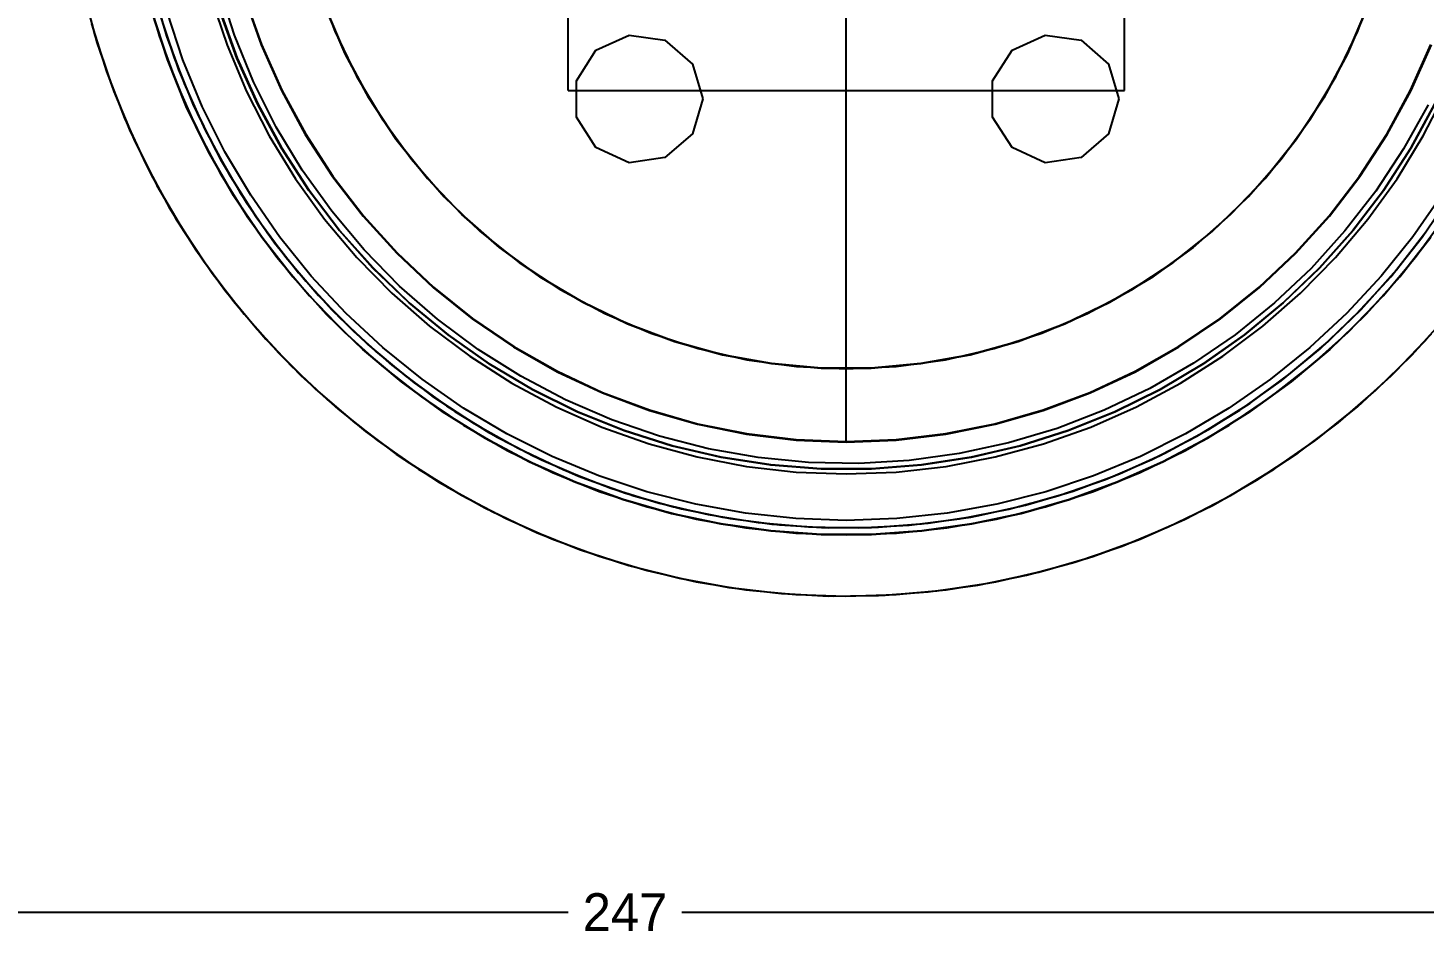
# Model space of a CAD drawing. Header units: millimetres. Extents: x -27 to 709, y -1034 to 466.
# Drawn here: x 76.3 to 186.7, y -27 to 45 of the extents above; entities that cross this region are included whole.
import ezdxf

# ---------------------------------------------------------------- set-up
doc = ezdxf.new("R2010")
doc.units = ezdxf.units.MM
doc.layers.add('DIMENSIONS', color=7, linetype='Continuous')
doc.layers.add('XY_AFT', color=7, linetype='Continuous')
doc.dimstyles.get("Standard").update_dxf_attribs({"dimtxt": 2.5, "dimasz": 2.5, "dimexe": 1.25, "dimexo": 0.625, "dimtad": 1, "dimcen": 2.5, "dimazin": 3, "dimtfac": 1, "dimtmove": 0, "dimatfit": 3})

# ---------------------------------------------------------------- blocks, each defined once
blk = doc.blocks.new('_CLOSEDFILLED')
at = {"color": 0, "linetype": 'BYBLOCK'}
blk.add_solid([(-1, 0.164), (0, 0), (-1, -0.164)], dxfattribs=at)
blk = doc.blocks.new('*D1')
for p, q in [((0, 0), (0, -25)), ((247, 0), (247, -25)), ((3, -25), (119, -25)), ((128, -25), (244, -25))]:
    blk.add_line(p, q)
at = {"layer": 'Defpoints'}
for p in [(0, 0), (247, 0), (0, -25)]:
    blk.add_point(p, dxfattribs=at)
at = {"layer": 'DIMENSIONS', "xscale": 3, "yscale": 3, "rotation": 180}
blk.add_blockref('_CLOSEDFILLED', (0, -25), dxfattribs=at)
at = {"layer": 'DIMENSIONS', "xscale": 3, "yscale": 3}
blk.add_blockref('_CLOSEDFILLED', (247, -25), dxfattribs=at)
at = {"layer": 'DIMENSIONS', "insert": (123.5, -25), "char_height": 3, "attachment_point": 5}
blk.add_mtext('247', dxfattribs=at)

msp = doc.modelspace()

# ---------------------------------------------------------------- linework, layer by layer
at = {"layer": 'XY_AFT'}
for points in [[(119, 40), (119, 84)], [(119, 40), (119, 84)], [(163, 40), (163, 84)], [(163, 40), (163, 84)], [(141, 12.2), (141, 12.3535), (141, 12.8131), (141, 13.576), (141, 14.6374), (141, 15.9908), (141, 17.6279), (141, 19.5385), (141, 21.711), (141, 24.1318), (141, 26.7861), (141, 29.6575), (141, 32.7283), (141, 35.9796), (141, 39.3913), (141, 42.9424), (141, 46.611), (141, 50.3744), (141, 54.2096), (141, 58.0927), (141, 62)], [(141, 18), (141, 18.1674), (141, 18.6685), (141, 19.4993), (141, 20.6535), (141, 22.1225), (141, 23.8949), (141, 25.9573), (141, 28.294), (141, 30.8873), (141, 33.7173), (141, 36.7626), (141, 40), (141, 43.4048), (141, 46.9511), (141, 50.612), (141, 54.3595), (141, 58.1651), (141, 62)], [(80.5537, 48.2071), (81.5613, 44.3635), (82.8131, 40.5925), (84.3038, 36.9093), (86.0274, 33.3292), (87.9768, 29.8668), (90.144, 26.5364), (92.52, 23.3517), (95.0951, 20.3257), (97.8588, 17.4709), (100.7997, 14.799), (103.9057, 12.3209), (107.164, 10.0469), (110.5614, 7.9862), (114.0837, 6.1474), (117.7166, 4.538), (121.4451, 3.1646), (125.2539, 2.0328), (129.1274, 1.1474), (133.0496, 0.5119), (137.0045, 0.1289), (140.9759, 0), (144.9473, 0.1258), (148.9025, 0.5057), (152.8252, 1.1382), (156.6994, 2.0206), (160.5091, 3.1494), (164.2387, 4.5199), (167.8728, 6.1265), (171.3966, 7.9625), (174.7955, 10.0205), (178.0556, 12.292), (181.1635, 14.7677), (184.1065, 17.4373), (186.8724, 20.29)], [(80.5537, 48.2071), (81.5613, 44.3635), (82.8131, 40.5925), (84.3038, 36.9093), (86.0274, 33.3292), (87.9768, 29.8668), (90.144, 26.5364), (92.52, 23.3517), (95.0951, 20.3257), (97.8588, 17.4709), (100.7997, 14.799), (103.9057, 12.3209), (107.164, 10.0469), (110.5614, 7.9862), (114.0837, 6.1474), (117.7166, 4.538), (121.4451, 3.1646), (125.2539, 2.0328), (129.1274, 1.1474), (133.0496, 0.5119), (137.0045, 0.1289), (140.9759, 0), (144.9473, 0.1258), (148.9025, 0.5057), (152.8252, 1.1382), (156.6994, 2.0206), (160.5091, 3.1494), (164.2387, 4.5199), (167.8728, 6.1265), (171.3966, 7.9625), (174.7955, 10.0205), (178.0556, 12.292), (181.1635, 14.7677), (184.1065, 17.4373), (186.8724, 20.29)], [(80.6538, 47.7757), (81.7258, 43.8185), (83.057, 39.9408), (84.6416, 36.1595), (86.4726, 32.4913), (88.5421, 28.952), (90.8409, 25.5573), (93.3591, 22.322), (96.0856, 19.2601), (99.0085, 16.3851), (102.1151, 13.7096), (105.3916, 11.2453), (108.8239, 9.0029), (112.3968, 6.9922), (116.0949, 5.2221), (119.9018, 3.7002), (123.801, 2.4333), (127.7754, 1.4268), (131.8077, 0.6852), (135.8801, 0.2118), (139.9749, 0.0085), (144.0742, 0.0763), (148.16, 0.4148), (152.2146, 1.0227), (156.2201, 1.8972), (160.1591, 3.0345), (164.0142, 4.4296), (167.7688, 6.0765), (171.4063, 7.968), (174.9108, 10.0957), (178.267, 12.4503), (181.4603, 15.0217), (184.4767, 17.7984), (187.3029, 20.7685)], [(80.6538, 47.7757), (81.7258, 43.8185), (83.057, 39.9408), (84.6416, 36.1595), (86.4726, 32.4913), (88.5421, 28.952), (90.8409, 25.5573), (93.3591, 22.322), (96.0856, 19.2601), (99.0085, 16.3851), (102.1151, 13.7096), (105.3916, 11.2453), (108.8239, 9.0029), (112.3968, 6.9922), (116.0949, 5.2221), (119.9018, 3.7002), (123.801, 2.4333), (127.7754, 1.4268), (131.8077, 0.6852), (135.8801, 0.2118), (139.9749, 0.0085), (144.0742, 0.0763), (148.16, 0.4148), (152.2146, 1.0227), (156.2201, 1.8972), (160.1591, 3.0345), (164.0142, 4.4296), (167.7688, 6.0765), (171.4063, 7.968), (174.9108, 10.0957), (178.267, 12.4503), (181.4603, 15.0217), (184.4767, 17.7984), (187.3029, 20.7685)], [(80.6538, 47.7757), (81.7258, 43.8185), (83.057, 39.9408), (84.6416, 36.1595), (86.4726, 32.4913), (88.5421, 28.952), (90.8409, 25.5573), (93.3591, 22.322), (96.0856, 19.2601), (99.0085, 16.3851), (102.1151, 13.7096), (105.3916, 11.2453), (108.8239, 9.0029), (112.3968, 6.9922), (116.0949, 5.2221), (119.9018, 3.7002), (123.801, 2.4333), (127.7754, 1.4268), (131.8077, 0.6852), (135.8801, 0.2118), (139.9749, 0.0085), (144.0742, 0.0763), (148.16, 0.4148), (152.2146, 1.0227), (156.2201, 1.8972), (160.1591, 3.0345), (164.0142, 4.4296), (167.7688, 6.0765), (171.4063, 7.968), (174.9108, 10.0957), (178.267, 12.4503), (181.4603, 15.0217), (184.4767, 17.7984), (187.3029, 20.7685)], [(85.5476, 48.1742), (86.6471, 44.3397), (88.0114, 40.5912), (89.6339, 36.9471), (91.5066, 33.425), (93.6205, 30.0421), (95.9652, 26.8149), (98.5293, 23.7592), (101.3003, 20.8897), (104.2647, 18.2206), (107.4081, 15.7647), (110.7151, 13.5341), (114.1697, 11.5395), (117.755, 9.7909), (121.4535, 8.2966), (125.2473, 7.0639), (129.1178, 6.0989), (133.0463, 5.4062), (137.0134, 4.9892), (141, 4.85)], [(85.5476, 48.1742), (86.6471, 44.3397), (88.0114, 40.5912), (89.6339, 36.9471), (91.5066, 33.425), (93.6205, 30.0421), (95.9652, 26.8149), (98.5293, 23.7592), (101.3003, 20.8897), (104.2647, 18.2206), (107.4081, 15.7647), (110.7151, 13.5341), (114.1697, 11.5395), (117.755, 9.7909), (121.4535, 8.2966), (125.2473, 7.0639), (129.1178, 6.0989), (133.0463, 5.4062), (137.0134, 4.9892), (141, 4.85)], [(86.1191, 48.1565), (87.2323, 44.3197), (88.6134, 40.5711), (90.2554, 36.9291), (92.1503, 33.4121), (94.2885, 30.0375), (96.6595, 26.8222), (99.2514, 23.7821), (102.0512, 20.9324), (105.0451, 18.2872), (108.2181, 15.8599), (111.5544, 13.6624), (115.0375, 11.7058), (118.6498, 9.9997), (122.3736, 8.5527), (126.1901, 7.3719), (130.0804, 6.4633), (134.0251, 5.8314), (138.0045, 5.4793), (141.9989, 5.4088), (145.9883, 5.6202), (149.9528, 6.1126), (153.8728, 6.8833), (157.7286, 7.9286), (161.5011, 9.2433), (165.1714, 10.8209), (168.7213, 12.6534), (172.1331, 14.7317), (175.3898, 17.0456), (178.4752, 19.5834), (181.3739, 22.3325), (184.0714, 25.2792), (186.5544, 28.4089), (188.8104, 31.7059)], [(86.1191, 48.1565), (87.2323, 44.3197), (88.6134, 40.5711), (90.2554, 36.9291), (92.1503, 33.4121), (94.2885, 30.0375), (96.6595, 26.8222), (99.2514, 23.7821), (102.0512, 20.9324), (105.0451, 18.2872), (108.2181, 15.8599), (111.5544, 13.6624), (115.0375, 11.7058), (118.6498, 9.9997), (122.3736, 8.5527), (126.1901, 7.3719), (130.0804, 6.4633), (134.0251, 5.8314), (138.0045, 5.4793), (141.9989, 5.4088), (145.9883, 5.6202), (149.9528, 6.1126), (153.8728, 6.8833), (157.7286, 7.9286), (161.5011, 9.2433), (165.1714, 10.8209), (168.7213, 12.6534), (172.1331, 14.7317), (175.3898, 17.0456), (178.4752, 19.5834), (181.3739, 22.3325), (184.0714, 25.2792), (186.5544, 28.4089), (188.8104, 31.7059)], [(86.1191, 48.1565), (87.2323, 44.3197), (88.6134, 40.5711), (90.2554, 36.9291), (92.1503, 33.4121), (94.2885, 30.0375), (96.6595, 26.8222), (99.2514, 23.7821), (102.0512, 20.9324), (105.0451, 18.2872), (108.2181, 15.8599), (111.5544, 13.6624), (115.0375, 11.7058), (118.6498, 9.9997), (122.3736, 8.5527), (126.1901, 7.3719), (130.0804, 6.4633), (134.0251, 5.8314), (138.0045, 5.4793), (141.9989, 5.4088), (145.9883, 5.6202), (149.9528, 6.1126), (153.8728, 6.8833), (157.7286, 7.9286), (161.5011, 9.2433), (165.1714, 10.8209), (168.7213, 12.6534), (172.1331, 14.7317), (175.3898, 17.0456), (178.4752, 19.5834), (181.3739, 22.3325), (184.0714, 25.2792), (186.5544, 28.4089), (188.8104, 31.7059)], [(86.1191, 48.1565), (87.2323, 44.3197), (88.6134, 40.5711), (90.2554, 36.9291), (92.1503, 33.4121), (94.2885, 30.0375), (96.6595, 26.8222), (99.2514, 23.7821), (102.0512, 20.9324), (105.0451, 18.2872), (108.2181, 15.8599), (111.5544, 13.6624), (115.0375, 11.7058), (118.6498, 9.9997), (122.3736, 8.5527), (126.1901, 7.3719), (130.0804, 6.4633), (134.0251, 5.8314), (138.0045, 5.4793), (141.9989, 5.4088), (145.9883, 5.6202), (149.9528, 6.1126), (153.8728, 6.8833), (157.7286, 7.9286), (161.5011, 9.2433), (165.1714, 10.8209), (168.7213, 12.6534), (172.1331, 14.7317), (175.3898, 17.0456), (178.4752, 19.5834), (181.3739, 22.3325), (184.0714, 25.2792), (186.5544, 28.4089), (188.8104, 31.7059)], [(187.0221, 38.8868), (185.0926, 35.39), (182.8979, 32.0532), (180.4513, 28.8964), (177.7674, 25.9388), (174.8624, 23.1981), (171.7537, 20.6907), (168.46, 18.4317), (165.0012, 16.4348), (161.3981, 14.7119), (157.6723, 13.2734), (153.8462, 12.1279), (149.9429, 11.2824), (145.9858, 10.7419), (141.9987, 10.5097), (138.0055, 10.5871), (134.0304, 10.9738), (130.0973, 11.6673), (126.2296, 12.6635), (122.4508, 13.9565), (118.7836, 15.5384), (115.25, 17.3997), (111.8712, 19.5292), (108.6677, 21.9142), (105.6586, 24.5403), (102.862, 27.3916), (100.2948, 30.4511), (97.9724, 33.7003), (95.9088, 37.1197), (94.1163, 40.6887), (92.6058, 44.386), (91.3864, 48.1891)], [(187.0221, 38.8868), (185.0926, 35.39), (182.8979, 32.0532), (180.4513, 28.8964), (177.7674, 25.9388), (174.8624, 23.1981), (171.7537, 20.6907), (168.46, 18.4317), (165.0012, 16.4348), (161.3981, 14.7119), (157.6723, 13.2734), (153.8462, 12.1279), (149.9429, 11.2824), (145.9858, 10.7419), (141.9987, 10.5097), (138.0055, 10.5871), (134.0304, 10.9738), (130.0973, 11.6673), (126.2296, 12.6635), (122.4508, 13.9565), (118.7836, 15.5384), (115.25, 17.3997), (111.8712, 19.5292), (108.6677, 21.9142), (105.6586, 24.5403), (102.862, 27.3916), (100.2948, 30.4511), (97.9724, 33.7003), (95.9088, 37.1197), (94.1163, 40.6887), (92.6058, 44.386), (91.3864, 48.1891)], [(99.1535, 48.4033), (100.5408, 44.7069), (102.2538, 41.1498), (104.2788, 37.7605), (106.5994, 34.5664), (109.197, 31.5932), (112.0507, 28.8649), (115.1374, 26.4033), (118.4324, 24.2283), (121.9091, 22.3574), (125.5395, 20.8057), (129.2944, 19.5856), (133.1435, 18.7071), (137.0559, 18.1771), (141, 18)], [(141, 18), (144.9441, 18.1771), (148.8565, 18.7071), (152.7056, 19.5856), (156.4605, 20.8057), (160.0909, 22.3574), (163.5676, 24.2283), (166.8626, 26.4033), (169.9493, 28.8649), (172.803, 31.5932), (175.4006, 34.5664), (177.7212, 37.7605), (179.7462, 41.1498), (181.4592, 44.7069), (182.8465, 48.4033)], [(90.7663, 47.3439), (92.0186, 43.5867), (93.5514, 39.9351), (95.3561, 36.4098), (97.4221, 33.0311), (99.7378, 29.8183), (102.2899, 26.7899), (105.0636, 23.9631), (108.0432, 21.3542), (111.2116, 18.9782), (114.5506, 16.8485), (118.0411, 14.9775), (121.6631, 13.3758), (125.3959, 12.0526), (129.218, 11.0156), (133.1077, 10.2705), (137.0425, 9.8218), (141, 9.6719)], [(90.7663, 47.3439), (92.0186, 43.5867), (93.5514, 39.9351), (95.3561, 36.4098), (97.4221, 33.0311), (99.7378, 29.8183), (102.2899, 26.7899), (105.0636, 23.9631), (108.0432, 21.3542), (111.2116, 18.9782), (114.5506, 16.8485), (118.0411, 14.9775), (121.6631, 13.3758), (125.3959, 12.0526), (129.218, 11.0156), (133.1077, 10.2705), (137.0425, 9.8218), (141, 9.6719)], [(90.7663, 47.3439), (92.0186, 43.5867), (93.5514, 39.9351), (95.3561, 36.4098), (97.4221, 33.0311), (99.7378, 29.8183), (102.2899, 26.7899), (105.0636, 23.9631), (108.0432, 21.3542), (111.2116, 18.9782), (114.5506, 16.8485), (118.0411, 14.9775), (121.6631, 13.3758), (125.3959, 12.0526), (129.218, 11.0156), (133.1077, 10.2705), (137.0425, 9.8218), (141, 9.6719)], [(90.7663, 47.3439), (92.0186, 43.5867), (93.5514, 39.9351), (95.3561, 36.4098), (97.4221, 33.0311), (99.7378, 29.8183), (102.2899, 26.7899), (105.0636, 23.9631), (108.0432, 21.3542), (111.2116, 18.9782), (114.5506, 16.8485), (118.0411, 14.9775), (121.6631, 13.3758), (125.3959, 12.0526), (129.218, 11.0156), (133.1077, 10.2705), (137.0425, 9.8218), (141, 9.6719)], [(93.3986, 47.3663), (94.7117, 43.6306), (96.3175, 40.011), (98.2058, 36.5305), (100.3646, 33.211), (102.7804, 30.0735), (105.4377, 27.1379), (108.32, 24.4227), (111.4088, 21.945), (114.6847, 19.7206), (118.127, 17.7635), (121.7139, 16.0861), (125.4227, 14.699), (129.23, 13.6109), (133.1118, 12.8287), (137.0434, 12.3574), (141, 12.2)], [(93.4371, 47.3781), (94.7491, 43.6454), (96.3536, 40.0288), (98.2404, 36.5511), (100.3975, 33.2343), (102.8113, 30.0993), (105.4665, 27.1661), (108.3464, 24.4531), (111.4327, 21.9774), (114.706, 19.7548), (118.1455, 17.7993), (121.7295, 16.1232), (125.4353, 14.7372), (129.2396, 13.65), (133.1182, 12.8685), (137.0466, 12.3976), (141, 12.2403)], [(182.1943, 46.5395), (180.6426, 42.9091), (178.7717, 39.4324), (176.5967, 36.1374), (174.1351, 33.0507), (171.4068, 30.197), (168.4336, 27.5994), (165.2395, 25.2788), (161.8502, 23.2538), (158.2931, 21.5408), (154.5967, 20.1535), (150.7909, 19.1032), (146.9063, 18.3982), (142.9741, 18.0443), (139.0259, 18.0443), (135.0937, 18.3982), (131.2091, 19.1032), (127.4033, 20.1535), (123.7069, 21.5408), (120.1498, 23.2538), (116.7605, 25.2788), (113.5664, 27.5994), (110.5932, 30.197), (107.8649, 33.0507), (105.4033, 36.1374), (103.2283, 39.4324), (101.3574, 42.9091), (99.8057, 46.5395)], [(182.1943, 46.5395), (180.6426, 42.9091), (178.7717, 39.4324), (176.5967, 36.1374), (174.1351, 33.0507), (171.4068, 30.197), (168.4336, 27.5994), (165.2395, 25.2788), (161.8502, 23.2538), (158.2931, 21.5408), (154.5967, 20.1535), (150.7909, 19.1032), (146.9063, 18.3982), (142.9741, 18.0443), (139.0259, 18.0443), (135.0937, 18.3982), (131.2091, 19.1032), (127.4033, 20.1535), (123.7069, 21.5408), (120.1498, 23.2538), (116.7605, 25.2788), (113.5664, 27.5994), (110.5932, 30.197), (107.8649, 33.0507), (105.4033, 36.1374), (103.2283, 39.4324), (101.3574, 42.9091), (99.8057, 46.5395)], [(99.8057, 46.5395), (101.3574, 42.9091), (103.2283, 39.4324), (105.4033, 36.1374), (107.8649, 33.0507), (110.5932, 30.197), (113.5664, 27.5994), (116.7605, 25.2788), (120.1498, 23.2538), (123.7069, 21.5408), (127.4033, 20.1535), (131.2091, 19.1032), (135.0937, 18.3982), (139.0259, 18.0443), (142.9741, 18.0443), (146.9063, 18.3982), (150.7909, 19.1032), (154.5967, 20.1535), (158.2931, 21.5408), (161.8502, 23.2538), (165.2395, 25.2788), (168.4336, 27.5994), (171.4068, 30.197), (174.1351, 33.0507), (176.5967, 36.1374), (178.7717, 39.4324), (180.6426, 42.9091), (182.1943, 46.5395)], [(99.8057, 46.5395), (101.3574, 42.9091), (103.2283, 39.4324), (105.4033, 36.1374), (107.8649, 33.0507), (110.5932, 30.197), (113.5664, 27.5994), (116.7605, 25.2788), (120.1498, 23.2538), (123.7069, 21.5408), (127.4033, 20.1535), (131.2091, 19.1032), (135.0937, 18.3982), (139.0259, 18.0443), (142.9741, 18.0443), (146.9063, 18.3982), (150.7909, 19.1032), (154.5967, 20.1535), (158.2931, 21.5408), (161.8502, 23.2538), (165.2395, 25.2788), (168.4336, 27.5994), (171.4068, 30.197), (174.1351, 33.0507), (176.5967, 36.1374), (178.7717, 39.4324), (180.6426, 42.9091), (182.1943, 46.5395)], [(182.1943, 46.5395), (180.6426, 42.9091), (178.7717, 39.4324), (176.5967, 36.1374), (174.1351, 33.0507), (171.4068, 30.197), (168.4336, 27.5994), (165.2395, 25.2788), (161.8502, 23.2538), (158.2931, 21.5408), (154.5967, 20.1535), (150.7909, 19.1032), (146.9063, 18.3982), (142.9741, 18.0443), (139.0259, 18.0443), (135.0937, 18.3982), (131.2091, 19.1032), (127.4033, 20.1535), (123.7069, 21.5408), (120.1498, 23.2538), (116.7605, 25.2788), (113.5664, 27.5994), (110.5932, 30.197), (107.8649, 33.0507), (105.4033, 36.1374), (103.2283, 39.4324), (101.3574, 42.9091), (99.8057, 46.5395)], [(182.1943, 46.5395), (180.6426, 42.9091), (178.7717, 39.4324), (176.5967, 36.1374), (174.1351, 33.0507), (171.4068, 30.197), (168.4336, 27.5994), (165.2395, 25.2788), (161.8502, 23.2538), (158.2931, 21.5408), (154.5967, 20.1535), (150.7909, 19.1032), (146.9063, 18.3982), (142.9741, 18.0443), (139.0259, 18.0443), (135.0937, 18.3982), (131.2091, 19.1032), (127.4033, 20.1535), (123.7069, 21.5408), (120.1498, 23.2538), (116.7605, 25.2788), (113.5664, 27.5994), (110.5932, 30.197), (107.8649, 33.0507), (105.4033, 36.1374), (103.2283, 39.4324), (101.3574, 42.9091), (99.8057, 46.5395)], [(187.2353, 28.4081), (184.7794, 25.2647), (182.1103, 22.3003), (179.2408, 19.5293), (176.1851, 16.9652), (172.9579, 14.6205), (169.575, 12.5066), (166.0529, 10.6339), (162.4088, 9.0114), (158.6603, 7.6471), (154.8258, 6.5476), (150.924, 5.7182), (146.9738, 5.1631), (142.9945, 4.8848), (139.0055, 4.8848), (135.0262, 5.1631), (131.076, 5.7182), (127.1742, 6.5476), (123.3397, 7.6471), (119.5912, 9.0114), (115.9471, 10.6339), (112.425, 12.5066), (109.0421, 14.6205), (105.8149, 16.9652), (102.7592, 19.5293), (99.8897, 22.3003), (97.2206, 25.2647), (94.7647, 28.4081), (92.5341, 31.7151), (90.5395, 35.1697), (88.7909, 38.755), (87.2966, 42.4535), (86.0639, 46.2473)], [(187.2353, 28.4081), (184.7794, 25.2647), (182.1103, 22.3003), (179.2408, 19.5293), (176.1851, 16.9652), (172.9579, 14.6205), (169.575, 12.5066), (166.0529, 10.6339), (162.4088, 9.0114), (158.6603, 7.6471), (154.8258, 6.5476), (150.924, 5.7182), (146.9738, 5.1631), (142.9945, 4.8848), (139.0055, 4.8848), (135.0262, 5.1631), (131.076, 5.7182), (127.1742, 6.5476), (123.3397, 7.6471), (119.5912, 9.0114), (115.9471, 10.6339), (112.425, 12.5066), (109.0421, 14.6205), (105.8149, 16.9652), (102.7592, 19.5293), (99.8897, 22.3003), (97.2206, 25.2647), (94.7647, 28.4081), (92.5341, 31.7151), (90.5395, 35.1697), (88.7909, 38.755), (87.2966, 42.4535), (86.0639, 46.2473)], [(86.0639, 46.2473), (87.2966, 42.4535), (88.7909, 38.755), (90.5395, 35.1697), (92.5341, 31.7151), (94.7647, 28.4081), (97.2206, 25.2647), (99.8897, 22.3003), (102.7592, 19.5293), (105.8149, 16.9652), (109.0421, 14.6205), (112.425, 12.5066), (115.9471, 10.6339), (119.5912, 9.0114), (123.3397, 7.6471), (127.1742, 6.5476), (131.076, 5.7182), (135.0262, 5.1631), (139.0055, 4.8848), (142.9945, 4.8848), (146.9738, 5.1631), (150.924, 5.7182), (154.8258, 6.5476), (158.6603, 7.6471), (162.4088, 9.0114), (166.0529, 10.6339), (169.575, 12.5066), (172.9579, 14.6205), (176.1851, 16.9652), (179.2408, 19.5293), (182.1103, 22.3003), (184.7794, 25.2647), (187.2353, 28.4081)], [(86.0639, 46.2473), (87.2966, 42.4535), (88.7909, 38.755), (90.5395, 35.1697), (92.5341, 31.7151), (94.7647, 28.4081), (97.2206, 25.2647), (99.8897, 22.3003), (102.7592, 19.5293), (105.8149, 16.9652), (109.0421, 14.6205), (112.425, 12.5066), (115.9471, 10.6339), (119.5912, 9.0114), (123.3397, 7.6471), (127.1742, 6.5476), (131.076, 5.7182), (135.0262, 5.1631), (139.0055, 4.8848), (142.9945, 4.8848), (146.9738, 5.1631), (150.924, 5.7182), (154.8258, 6.5476), (158.6603, 7.6471), (162.4088, 9.0114), (166.0529, 10.6339), (169.575, 12.5066), (172.9579, 14.6205), (176.1851, 16.9652), (179.2408, 19.5293), (182.1103, 22.3003), (184.7794, 25.2647), (187.2353, 28.4081)], [(187.2353, 28.4081), (184.7794, 25.2647), (182.1103, 22.3003), (179.2408, 19.5293), (176.1851, 16.9652), (172.9579, 14.6205), (169.575, 12.5066), (166.0529, 10.6339), (162.4088, 9.0114), (158.6603, 7.6471), (154.8258, 6.5476), (150.924, 5.7182), (146.9738, 5.1631), (142.9945, 4.8848), (139.0055, 4.8848), (135.0262, 5.1631), (131.076, 5.7182), (127.1742, 6.5476), (123.3397, 7.6471), (119.5912, 9.0114), (115.9471, 10.6339), (112.425, 12.5066), (109.0421, 14.6205), (105.8149, 16.9652), (102.7592, 19.5293), (99.8897, 22.3003), (97.2206, 25.2647), (94.7647, 28.4081), (92.5341, 31.7151), (90.5395, 35.1697), (88.7909, 38.755), (87.2966, 42.4535), (86.0639, 46.2473)], [(187.2353, 28.4081), (184.7794, 25.2647), (182.1103, 22.3003), (179.2408, 19.5293), (176.1851, 16.9652), (172.9579, 14.6205), (169.575, 12.5066), (166.0529, 10.6339), (162.4088, 9.0114), (158.6603, 7.6471), (154.8258, 6.5476), (150.924, 5.7182), (146.9738, 5.1631), (142.9945, 4.8848), (139.0055, 4.8848), (135.0262, 5.1631), (131.076, 5.7182), (127.1742, 6.5476), (123.3397, 7.6471), (119.5912, 9.0114), (115.9471, 10.6339), (112.425, 12.5066), (109.0421, 14.6205), (105.8149, 16.9652), (102.7592, 19.5293), (99.8897, 22.3003), (97.2206, 25.2647), (94.7647, 28.4081), (92.5341, 31.7151), (90.5395, 35.1697), (88.7909, 38.755), (87.2966, 42.4535), (86.0639, 46.2473)], [(86.607, 46.3487), (87.8309, 42.5937), (89.3136, 38.9333), (91.0479, 35.3851), (93.0255, 31.9666), (95.2366, 28.6942), (97.6706, 25.584), (100.3155, 22.6512), (103.1585, 19.9099), (106.1857, 17.3735), (109.3825, 15.0544), (112.7331, 12.9638), (116.2214, 11.1121), (119.8304, 9.508), (123.5424, 8.1596), (127.3394, 7.0733), (131.2029, 6.2544), (135.1141, 5.7069), (139.054, 5.4335), (143.0033, 5.4355), (146.9429, 5.7129), (150.8536, 6.2643), (154.7163, 7.0871), (158.5122, 8.1773), (162.2228, 9.5295), (165.8301, 11.1372), (169.3166, 12.9925), (172.6651, 15.0865), (175.8595, 17.4088), (178.8842, 19.9482), (181.7244, 22.6924), (184.3663, 25.628), (186.7971, 28.7406)], [(86.901, 45.3611), (88.1839, 41.6525), (89.7208, 38.0417), (91.5041, 34.5461), (93.5254, 31.1825), (95.7749, 27.967), (98.2417, 24.9151), (100.9142, 22.0415), (103.7793, 19.3599), (106.8233, 16.8833), (110.0316, 14.6236), (113.3888, 12.5917), (116.8788, 10.7972), (120.4846, 9.2489), (124.1891, 7.9541), (127.9744, 6.9192), (131.8223, 6.149), (135.7143, 5.6473), (139.6318, 5.4165), (143.5558, 5.4577), (147.4675, 5.7707), (151.3482, 6.354), (155.1791, 7.2048), (158.9418, 8.319), (162.6183, 9.6912), (166.1909, 11.3149), (169.6423, 13.1822), (172.9561, 15.2842), (176.1163, 17.6108), (179.1077, 20.1507), (181.9159, 22.8918), (184.5274, 25.8209), (186.9297, 28.9239)], [(188.1102, 31.7241), (185.8303, 28.4405), (183.322, 25.3278), (180.598, 22.402), (177.6722, 19.678), (174.5595, 17.1697), (171.2759, 14.8898), (167.8379, 12.85), (164.2632, 11.0606), (160.57, 9.5308), (156.777, 8.2684), (152.9037, 7.2798), (148.9696, 6.57), (144.995, 6.1427), (141, 6), (137.005, 6.1427), (133.0304, 6.57), (129.0963, 7.2798), (125.223, 8.2684), (121.43, 9.5308), (117.7368, 11.0606), (114.1621, 12.85), (110.7241, 14.8898), (107.4405, 17.1697), (104.3278, 19.678), (101.402, 22.402), (98.678, 25.3278), (96.1697, 28.4405), (93.8898, 31.7241), (91.85, 35.1621), (90.0606, 38.7368), (88.5308, 42.43), (87.2684, 46.223)], [(188.1102, 31.7241), (185.8303, 28.4405), (183.322, 25.3278), (180.598, 22.402), (177.6722, 19.678), (174.5595, 17.1697), (171.2759, 14.8898), (167.8379, 12.85), (164.2632, 11.0606), (160.57, 9.5308), (156.777, 8.2684), (152.9037, 7.2798), (148.9696, 6.57), (144.995, 6.1427), (141, 6), (137.005, 6.1427), (133.0304, 6.57), (129.0963, 7.2798), (125.223, 8.2684), (121.43, 9.5308), (117.7368, 11.0606), (114.1621, 12.85), (110.7241, 14.8898), (107.4405, 17.1697), (104.3278, 19.678), (101.402, 22.402), (98.678, 25.3278), (96.1697, 28.4405), (93.8898, 31.7241), (91.85, 35.1621), (90.0606, 38.7368), (88.5308, 42.43), (87.2684, 46.223)], [(187.5692, 38.9421), (185.6675, 35.4449), (183.5037, 32.1036), (181.0904, 28.9377), (178.4419, 25.9658), (175.5737, 23.2054), (172.5025, 20.6726), (169.2465, 18.3824), (165.8247, 16.3481), (162.2573, 14.5817), (158.565, 13.0937), (154.7698, 11.8926), (150.8937, 10.9855), (146.9595, 10.3779), (142.9904, 10.0731), (139.0096, 10.0731), (135.0405, 10.3779), (131.1063, 10.9855), (127.2302, 11.8926), (123.435, 13.0937), (119.7427, 14.5817), (116.1753, 16.3481), (112.7535, 18.3824), (109.4975, 20.6726), (106.4263, 23.2054), (103.5581, 25.9658), (100.9096, 28.9377), (98.4963, 32.1036), (96.3325, 35.4449), (94.4308, 38.9421), (92.8023, 42.5746), (91.4568, 46.3211)], [(187.5692, 38.9421), (185.6675, 35.4449), (183.5037, 32.1036), (181.0904, 28.9377), (178.4419, 25.9658), (175.5737, 23.2054), (172.5025, 20.6726), (169.2465, 18.3824), (165.8247, 16.3481), (162.2573, 14.5817), (158.565, 13.0937), (154.7698, 11.8926), (150.8937, 10.9855), (146.9595, 10.3779), (142.9904, 10.0731), (139.0096, 10.0731), (135.0405, 10.3779), (131.1063, 10.9855), (127.2302, 11.8926), (123.435, 13.0937), (119.7427, 14.5817), (116.1753, 16.3481), (112.7535, 18.3824), (109.4975, 20.6726), (106.4263, 23.2054), (103.5581, 25.9658), (100.9096, 28.9377), (98.4963, 32.1036), (96.3325, 35.4449), (94.4308, 38.9421), (92.8023, 42.5746), (91.4568, 46.3211)], [(187.5692, 38.9421), (185.6675, 35.4449), (183.5037, 32.1036), (181.0904, 28.9377), (178.4419, 25.9658), (175.5737, 23.2054), (172.5025, 20.6726), (169.2465, 18.3824), (165.8247, 16.3481), (162.2573, 14.5817), (158.565, 13.0937), (154.7698, 11.8926), (150.8937, 10.9855), (146.9595, 10.3779), (142.9904, 10.0731), (139.0096, 10.0731), (135.0405, 10.3779), (131.1063, 10.9855), (127.2302, 11.8926), (123.435, 13.0937), (119.7427, 14.5817), (116.1753, 16.3481), (112.7535, 18.3824), (109.4975, 20.6726), (106.4263, 23.2054), (103.5581, 25.9658), (100.9096, 28.9377), (98.4963, 32.1036), (96.3325, 35.4449), (94.4308, 38.9421), (92.8023, 42.5746), (91.4568, 46.3211)], [(187.5692, 38.9421), (185.6675, 35.4449), (183.5037, 32.1036), (181.0904, 28.9377), (178.4419, 25.9658), (175.5737, 23.2054), (172.5025, 20.6726), (169.2465, 18.3824), (165.8247, 16.3481), (162.2573, 14.5817), (158.565, 13.0937), (154.7698, 11.8926), (150.8937, 10.9855), (146.9595, 10.3779), (142.9904, 10.0731), (139.0096, 10.0731), (135.0405, 10.3779), (131.1063, 10.9855), (127.2302, 11.8926), (123.435, 13.0937), (119.7427, 14.5817), (116.1753, 16.3481), (112.7535, 18.3824), (109.4975, 20.6726), (106.4263, 23.2054), (103.5581, 25.9658), (100.9096, 28.9377), (98.4963, 32.1036), (96.3325, 35.4449), (94.4308, 38.9421), (92.8023, 42.5746), (91.4568, 46.3211)], [(187.5603, 38.9465), (185.6589, 35.45), (183.4955, 32.1093), (181.0827, 28.944), (178.4347, 25.9727), (175.567, 23.2128), (172.4964, 20.6806), (169.2411, 18.3908), (165.8199, 16.3569), (162.2532, 14.5909), (158.5617, 13.1031), (154.7671, 11.9022), (150.8918, 10.9953), (146.9584, 10.3878), (142.99, 10.0831), (139.01, 10.0831), (135.0416, 10.3878), (131.1082, 10.9953), (127.2329, 11.9022), (123.4383, 13.1031), (119.7468, 14.5909), (116.1801, 16.3569), (112.7589, 18.3908), (109.5036, 20.6806), (106.433, 23.2128), (103.5653, 25.9727), (100.9173, 28.944), (98.5045, 32.1093), (96.3411, 35.45), (94.4397, 38.9465), (92.8116, 42.5783), (91.4663, 46.3241)], [(187.5603, 38.9465), (185.6589, 35.45), (183.4955, 32.1093), (181.0827, 28.944), (178.4347, 25.9727), (175.567, 23.2128), (172.4964, 20.6806), (169.2411, 18.3908), (165.8199, 16.3569), (162.2532, 14.5909), (158.5617, 13.1031), (154.7671, 11.9022), (150.8918, 10.9953), (146.9584, 10.3878), (142.99, 10.0831), (139.01, 10.0831), (135.0416, 10.3878), (131.1082, 10.9953), (127.2329, 11.9022), (123.4383, 13.1031), (119.7468, 14.5909), (116.1801, 16.3569), (112.7589, 18.3908), (109.5036, 20.6806), (106.433, 23.2128), (103.5653, 25.9727), (100.9173, 28.944), (98.5045, 32.1093), (96.3411, 35.45), (94.4397, 38.9465), (92.8116, 42.5783), (91.4663, 46.3241)], [(91.4663, 46.3241), (92.8116, 42.5783), (94.4397, 38.9465), (96.3411, 35.45), (98.5045, 32.1093), (100.9173, 28.944), (103.5653, 25.9727), (106.433, 23.2128), (109.5036, 20.6806), (112.7589, 18.3908), (116.1801, 16.3569), (119.7468, 14.5909), (123.4383, 13.1031), (127.2329, 11.9022), (131.1082, 10.9953), (135.0416, 10.3878), (139.01, 10.0831), (142.99, 10.0831), (146.9584, 10.3878), (150.8918, 10.9953), (154.7671, 11.9022), (158.5617, 13.1031), (162.2532, 14.5909), (165.8199, 16.3569), (169.2411, 18.3908), (172.4964, 20.6806), (175.567, 23.2128), (178.4347, 25.9727), (181.0827, 28.944), (183.4955, 32.1093), (185.6589, 35.45), (187.5603, 38.9465)], [(91.4663, 46.3241), (92.8116, 42.5783), (94.4397, 38.9465), (96.3411, 35.45), (98.5045, 32.1093), (100.9173, 28.944), (103.5653, 25.9727), (106.433, 23.2128), (109.5036, 20.6806), (112.7589, 18.3908), (116.1801, 16.3569), (119.7468, 14.5909), (123.4383, 13.1031), (127.2329, 11.9022), (131.1082, 10.9953), (135.0416, 10.3878), (139.01, 10.0831), (142.99, 10.0831), (146.9584, 10.3878), (150.8918, 10.9953), (154.7671, 11.9022), (158.5617, 13.1031), (162.2532, 14.5909), (165.8199, 16.3569), (169.2411, 18.3908), (172.4964, 20.6806), (175.567, 23.2128), (178.4347, 25.9727), (181.0827, 28.944), (183.4955, 32.1093), (185.6589, 35.45), (187.5603, 38.9465)], [(81.2988, 45.2738), (82.4855, 41.5048), (83.9099, 37.8191), (85.5661, 34.2316), (87.4476, 30.7568), (89.5465, 27.409), (91.8544, 24.2017), (94.362, 21.1479), (97.059, 18.26), (99.9344, 15.5498), (102.9767, 13.0283), (106.1734, 10.7057), (109.5116, 8.5914), (112.9776, 6.6941), (116.5575, 5.0214), (120.2367, 3.5801), (124.0002, 2.3761), (127.8327, 1.4143), (131.7188, 0.6986), (135.6425, 0.2319), (139.588, 0.0161), (143.5392, 0.052), (147.4801, 0.3396), (151.3947, 0.8776), (155.2671, 1.6639), (159.0815, 2.6952), (162.8225, 3.9674), (166.4748, 5.4754), (170.0237, 7.2129), (173.4547, 9.173), (176.7538, 11.3476), (179.9078, 13.728), (182.9037, 16.3045), (185.7294, 19.0665), (188.3734, 22.003)], [(129.642, 39.3475), (128.8324, 36.5903), (126.6606, 34.7084), (123.8162, 34.2994), (121.2022, 35.4932), (119.6486, 37.9107), (119.6486, 40.7844), (121.2022, 43.2018), (123.8162, 44.3956), (126.6606, 43.9866), (128.8324, 42.1048), (129.642, 39.3475)], [(129.642, 39.3475), (128.8324, 36.5903), (126.6606, 34.7084), (123.8162, 34.2994), (121.2022, 35.4932), (119.6486, 37.9107), (119.6486, 40.7844), (121.2022, 43.2018), (123.8162, 44.3956), (126.6606, 43.9866), (128.8324, 42.1048), (129.642, 39.3475)], [(162.558, 39.3475), (161.7484, 36.5903), (159.5766, 34.7084), (156.7322, 34.2994), (154.1182, 35.4932), (152.5646, 37.9107), (152.5646, 40.7844), (154.1182, 43.2018), (156.7322, 44.3956), (159.5766, 43.9866), (161.7484, 42.1048), (162.558, 39.3475)], [(162.558, 39.3475), (161.7484, 36.5903), (159.5766, 34.7084), (156.7322, 34.2994), (154.1182, 35.4932), (152.5646, 37.9107), (152.5646, 40.7844), (154.1182, 43.2018), (156.7322, 44.3956), (159.5766, 43.9866), (161.7484, 42.1048), (162.558, 39.3475)], [(141, 12.2403), (144.9534, 12.3976), (148.8818, 12.8685), (152.7604, 13.65), (156.5647, 14.7372), (160.2705, 16.1232), (163.8545, 17.7993), (167.294, 19.7548), (170.5673, 21.9774), (173.6536, 24.4531), (176.5335, 27.1661), (179.1887, 30.0993), (181.6025, 33.2343), (183.7596, 36.5511), (185.6464, 40.0288), (187.2509, 43.6454)], [(141, 12.2), (144.9566, 12.3574), (148.8882, 12.8287), (152.77, 13.6109), (156.5773, 14.699), (160.2861, 16.0861), (163.873, 17.7635), (167.3153, 19.7206), (170.5912, 21.945), (173.68, 24.4227), (176.5623, 27.1379), (179.2196, 30.0735), (181.6354, 33.211), (183.7942, 36.5305), (185.6825, 40.011), (187.2883, 43.6306)], [(119, 40), (163, 40)], [(119, 40), (163, 40)], [(141, 9.6719), (144.9575, 9.8218), (148.8923, 10.2705), (152.782, 11.0156), (156.6041, 12.0526), (160.3369, 13.3758), (163.9589, 14.9775), (167.4494, 16.8485), (170.7884, 18.9782), (173.9568, 21.3542), (176.9364, 23.9631), (179.7101, 26.7899), (182.2622, 29.8183), (184.5779, 33.0311), (186.6439, 36.4098), (188.4486, 39.9351)], [(141, 9.6719), (144.9575, 9.8218), (148.8923, 10.2705), (152.782, 11.0156), (156.6041, 12.0526), (160.3369, 13.3758), (163.9589, 14.9775), (167.4494, 16.8485), (170.7884, 18.9782), (173.9568, 21.3542), (176.9364, 23.9631), (179.7101, 26.7899), (182.2622, 29.8183), (184.5779, 33.0311), (186.6439, 36.4098), (188.4486, 39.9351)], [(141, 9.6719), (144.9575, 9.8218), (148.8923, 10.2705), (152.782, 11.0156), (156.6041, 12.0526), (160.3369, 13.3758), (163.9589, 14.9775), (167.4494, 16.8485), (170.7884, 18.9782), (173.9568, 21.3542), (176.9364, 23.9631), (179.7101, 26.7899), (182.2622, 29.8183), (184.5779, 33.0311), (186.6439, 36.4098), (188.4486, 39.9351)], [(141, 9.6719), (144.9575, 9.8218), (148.8923, 10.2705), (152.782, 11.0156), (156.6041, 12.0526), (160.3369, 13.3758), (163.9589, 14.9775), (167.4494, 16.8485), (170.7884, 18.9782), (173.9568, 21.3542), (176.9364, 23.9631), (179.7101, 26.7899), (182.2622, 29.8183), (184.5779, 33.0311), (186.6439, 36.4098), (188.4486, 39.9351)], [(141, 4.85), (144.9866, 4.9892), (148.9537, 5.4062), (152.8822, 6.0989), (156.7527, 7.0639), (160.5465, 8.2966), (164.245, 9.7909), (167.8303, 11.5395), (171.2849, 13.5341), (174.5919, 15.7647), (177.7353, 18.2206), (180.6997, 20.8897), (183.4707, 23.7592), (186.0348, 26.8149), (188.3795, 30.0421)], [(141, 4.85), (144.9866, 4.9892), (148.9537, 5.4062), (152.8822, 6.0989), (156.7527, 7.0639), (160.5465, 8.2966), (164.245, 9.7909), (167.8303, 11.5395), (171.2849, 13.5341), (174.5919, 15.7647), (177.7353, 18.2206), (180.6997, 20.8897), (183.4707, 23.7592), (186.0348, 26.8149), (188.3795, 30.0421)]]:
    msp.add_lwpolyline(points, dxfattribs=at)

# ---------------------------------------------------------------- dimensions: what is measured, and where the dimension line sits
at = {"layer": 'DIMENSIONS'}
dim = msp.add_linear_dim(base=(0, -25), p1=(0, 0), p2=(247, 0), dimstyle='Standard', override={"dimtxt": 3, "dimasz": 3, "dimdec": 3}, dxfattribs=at)
dim.commit()
dim.dimension.update_dxf_attribs({"geometry": '*D1', "text_midpoint": (123.5, -25)})

doc.saveas('drawing.dxf')
